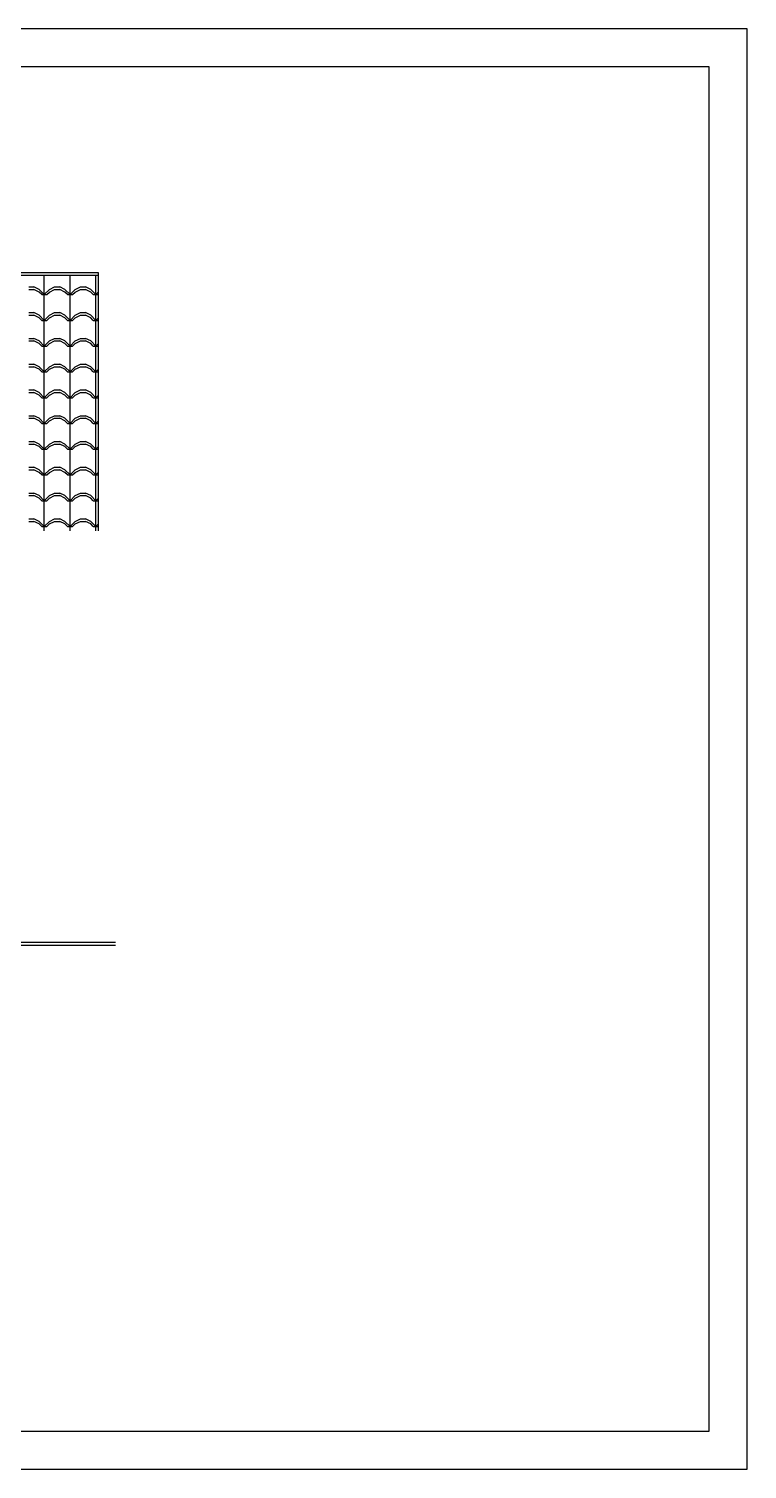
# Model space of a CAD drawing. Extents: x -6702 to 814, y 5971 to 8281.
# Drawn here: x -1153 to -680, y 7322 to 8272 of the extents above; entities that cross this region are included whole.
import ezdxf

# ---------------------------------------------------------------- set-up
doc = ezdxf.new("R2010")
doc.units = 0
doc.header["$LTSCALE"] = 30
doc.header["$MEASUREMENT"] = 0
for name, color, linetype in [('AUXILIAR', 2, 'CONTINUOUS'), ('COTA', 1, 'CONTINUOUS'), ('FOLHA', 7, 'CONTINUOUS'), ('PAREDES', 3, 'CONTINUOUS')]:
    doc.layers.add(name, color=color, linetype=linetype)

msp = doc.modelspace()

# ---------------------------------------------------------------- linework, layer by layer
at = {"layer": 'AUXILIAR', "color": 211, "linetype": 'Continuous', "ltscale": 3.937008}
for p, q in [((-1799.951, 7669.419), (-1096.413, 7669.419)), ((-1799.951, 7667.319), (-1096.413, 7667.319))]:
    msp.add_line(p, q, dxfattribs=at)
at = {"layer": 'COTA'}
for p, q in [((-1107.742, 8109.016), (-1160.28, 8109.042)), ((-1158.741, 8111.016), (-1107.742, 8111.016)), ((-1143.28, 8096.517), (-1143.28, 8109.033)), ((-1126.28, 8096.517), (-1126.28, 8109.025)), ((-1109.28, 8096.517), (-1109.28, 8109.016)), ((-1107.742, 8111.016), (-1107.742, 7940.59)), ((-1153.48, 8101.617), (-1150.08, 8101.617)), ((-1153.48, 8099.917), (-1150.08, 8099.917)), ((-1146.68, 8099.917), (-1150.08, 8101.617)), ((-1146.68, 8098.217), (-1150.08, 8099.917)), ((-1143.28, 8096.517), (-1146.68, 8099.917)), ((-1144.98, 8096.517), (-1146.68, 8098.217)), ((-1144.98, 8096.517), (-1141.58, 8096.517)), ((-1143.28, 8096.517), (-1139.88, 8099.917)), ((-1143.28, 8079.517), (-1143.28, 8096.517)), ((-1141.58, 8096.517), (-1139.88, 8098.217)), ((-1139.88, 8099.917), (-1136.48, 8101.617)), ((-1139.88, 8098.217), (-1136.48, 8099.917)), ((-1136.48, 8101.617), (-1133.08, 8101.617)), ((-1136.48, 8099.917), (-1133.08, 8099.917)), ((-1129.68, 8099.917), (-1133.08, 8101.617)), ((-1129.68, 8098.217), (-1133.08, 8099.917)), ((-1126.28, 8096.517), (-1129.68, 8099.917)), ((-1127.98, 8096.517), (-1129.68, 8098.217)), ((-1127.98, 8096.517), (-1124.58, 8096.517)), ((-1126.28, 8096.517), (-1122.88, 8099.917)), ((-1126.28, 8079.517), (-1126.28, 8096.517)), ((-1124.58, 8096.517), (-1122.88, 8098.217)), ((-1122.88, 8099.917), (-1119.48, 8101.617)), ((-1122.88, 8098.217), (-1119.48, 8099.917)), ((-1119.48, 8101.617), (-1116.08, 8101.617)), ((-1119.48, 8099.917), (-1116.08, 8099.917)), ((-1112.68, 8099.917), (-1116.08, 8101.617)), ((-1112.68, 8098.217), (-1116.08, 8099.917)), ((-1109.28, 8096.517), (-1112.68, 8099.917)), ((-1110.98, 8096.517), (-1112.68, 8098.217)), ((-1110.98, 8096.517), (-1107.742, 8096.517)), ((-1109.28, 8096.517), (-1107.742, 8098.055)), ((-1109.28, 8079.517), (-1109.28, 8096.517)), ((-1153.48, 8084.617), (-1150.08, 8084.617)), ((-1153.48, 8082.917), (-1150.08, 8082.917)), ((-1146.68, 8082.917), (-1150.08, 8084.617)), ((-1146.68, 8081.217), (-1150.08, 8082.917)), ((-1143.28, 8079.517), (-1146.68, 8082.917)), ((-1144.98, 8079.517), (-1146.68, 8081.217)), ((-1144.98, 8079.517), (-1141.58, 8079.517)), ((-1143.28, 8079.517), (-1139.88, 8082.917)), ((-1143.28, 8062.517), (-1143.28, 8079.517)), ((-1141.58, 8079.517), (-1139.88, 8081.217)), ((-1139.88, 8082.917), (-1136.48, 8084.617)), ((-1139.88, 8081.217), (-1136.48, 8082.917)), ((-1136.48, 8084.617), (-1133.08, 8084.617)), ((-1136.48, 8082.917), (-1133.08, 8082.917)), ((-1129.68, 8082.917), (-1133.08, 8084.617)), ((-1129.68, 8081.217), (-1133.08, 8082.917)), ((-1126.28, 8079.517), (-1129.68, 8082.917)), ((-1127.98, 8079.517), (-1129.68, 8081.217)), ((-1127.98, 8079.517), (-1124.58, 8079.517)), ((-1126.28, 8079.517), (-1122.88, 8082.917)), ((-1126.28, 8062.517), (-1126.28, 8079.517)), ((-1124.58, 8079.517), (-1122.88, 8081.217)), ((-1122.88, 8082.917), (-1119.48, 8084.617)), ((-1122.88, 8081.217), (-1119.48, 8082.917)), ((-1119.48, 8084.617), (-1116.08, 8084.617)), ((-1119.48, 8082.917), (-1116.08, 8082.917)), ((-1112.68, 8082.917), (-1116.08, 8084.617)), ((-1112.68, 8081.217), (-1116.08, 8082.917)), ((-1109.28, 8079.517), (-1112.68, 8082.917)), ((-1110.98, 8079.517), (-1112.68, 8081.217)), ((-1110.98, 8079.517), (-1107.742, 8079.517)), ((-1109.28, 8079.517), (-1107.742, 8081.055)), ((-1109.28, 8062.517), (-1109.28, 8079.517)), ((-1153.48, 8067.617), (-1150.08, 8067.617)), ((-1146.68, 8065.917), (-1150.08, 8067.617)), ((-1139.88, 8065.917), (-1136.48, 8067.617)), ((-1136.48, 8067.617), (-1133.08, 8067.617)), ((-1129.68, 8065.917), (-1133.08, 8067.617)), ((-1122.88, 8065.917), (-1119.48, 8067.617)), ((-1119.48, 8067.617), (-1116.08, 8067.617)), ((-1112.68, 8065.917), (-1116.08, 8067.617)), ((-1153.48, 8065.917), (-1150.08, 8065.917)), ((-1146.68, 8064.217), (-1150.08, 8065.917)), ((-1143.28, 8062.517), (-1146.68, 8065.917)), ((-1144.98, 8062.517), (-1146.68, 8064.217)), ((-1144.98, 8062.517), (-1141.58, 8062.517)), ((-1143.28, 8062.517), (-1139.88, 8065.917)), ((-1143.28, 8045.517), (-1143.28, 8062.517)), ((-1141.58, 8062.517), (-1139.88, 8064.217)), ((-1139.88, 8064.217), (-1136.48, 8065.917)), ((-1136.48, 8065.917), (-1133.08, 8065.917)), ((-1129.68, 8064.217), (-1133.08, 8065.917)), ((-1126.28, 8062.517), (-1129.68, 8065.917)), ((-1127.98, 8062.517), (-1129.68, 8064.217)), ((-1127.98, 8062.517), (-1124.58, 8062.517)), ((-1126.28, 8062.517), (-1122.88, 8065.917)), ((-1126.28, 8045.517), (-1126.28, 8062.517)), ((-1124.58, 8062.517), (-1122.88, 8064.217)), ((-1122.88, 8064.217), (-1119.48, 8065.917)), ((-1119.48, 8065.917), (-1116.08, 8065.917)), ((-1112.68, 8064.217), (-1116.08, 8065.917)), ((-1109.28, 8062.517), (-1112.68, 8065.917)), ((-1110.98, 8062.517), (-1112.68, 8064.217)), ((-1110.98, 8062.517), (-1107.742, 8062.517)), ((-1109.28, 8062.517), (-1107.742, 8064.055)), ((-1109.28, 8045.517), (-1109.28, 8062.517)), ((-1153.48, 8050.617), (-1150.08, 8050.617)), ((-1153.48, 8048.917), (-1150.08, 8048.917)), ((-1146.68, 8048.917), (-1150.08, 8050.617)), ((-1146.68, 8047.217), (-1150.08, 8048.917)), ((-1143.28, 8045.517), (-1146.68, 8048.917)), ((-1143.28, 8045.517), (-1139.88, 8048.917)), ((-1139.88, 8048.917), (-1136.48, 8050.617)), ((-1139.88, 8047.217), (-1136.48, 8048.917)), ((-1136.48, 8050.617), (-1133.08, 8050.617)), ((-1136.48, 8048.917), (-1133.08, 8048.917)), ((-1129.68, 8048.917), (-1133.08, 8050.617)), ((-1129.68, 8047.217), (-1133.08, 8048.917)), ((-1126.28, 8045.517), (-1129.68, 8048.917)), ((-1126.28, 8045.517), (-1122.88, 8048.917)), ((-1122.88, 8048.917), (-1119.48, 8050.617)), ((-1122.88, 8047.217), (-1119.48, 8048.917)), ((-1119.48, 8050.617), (-1116.08, 8050.617)), ((-1119.48, 8048.917), (-1116.08, 8048.917)), ((-1112.68, 8048.917), (-1116.08, 8050.617)), ((-1112.68, 8047.217), (-1116.08, 8048.917)), ((-1109.28, 8045.517), (-1112.68, 8048.917)), ((-1144.98, 8045.517), (-1146.68, 8047.217)), ((-1144.98, 8045.517), (-1141.58, 8045.517)), ((-1143.28, 8028.517), (-1143.28, 8045.517)), ((-1141.58, 8045.517), (-1139.88, 8047.217)), ((-1127.98, 8045.517), (-1129.68, 8047.217)), ((-1127.98, 8045.517), (-1124.58, 8045.517)), ((-1126.28, 8028.517), (-1126.28, 8045.517)), ((-1124.58, 8045.517), (-1122.88, 8047.217)), ((-1110.98, 8045.517), (-1112.68, 8047.217)), ((-1110.98, 8045.517), (-1107.742, 8045.517)), ((-1109.28, 8045.517), (-1107.742, 8047.055)), ((-1109.28, 8028.517), (-1109.28, 8045.517)), ((-1153.48, 8033.617), (-1150.08, 8033.617)), ((-1153.48, 8031.917), (-1150.08, 8031.917)), ((-1146.68, 8031.917), (-1150.08, 8033.617)), ((-1146.68, 8030.217), (-1150.08, 8031.917)), ((-1143.28, 8028.517), (-1146.68, 8031.917)), ((-1144.98, 8028.517), (-1146.68, 8030.217)), ((-1143.28, 8028.517), (-1139.88, 8031.917)), ((-1141.58, 8028.517), (-1139.88, 8030.217)), ((-1139.88, 8031.917), (-1136.48, 8033.617)), ((-1139.88, 8030.217), (-1136.48, 8031.917)), ((-1136.48, 8033.617), (-1133.08, 8033.617)), ((-1136.48, 8031.917), (-1133.08, 8031.917)), ((-1129.68, 8031.917), (-1133.08, 8033.617)), ((-1129.68, 8030.217), (-1133.08, 8031.917)), ((-1126.28, 8028.517), (-1129.68, 8031.917)), ((-1127.98, 8028.517), (-1129.68, 8030.217)), ((-1126.28, 8028.517), (-1122.88, 8031.917)), ((-1124.58, 8028.517), (-1122.88, 8030.217)), ((-1122.88, 8031.917), (-1119.48, 8033.617)), ((-1122.88, 8030.217), (-1119.48, 8031.917)), ((-1119.48, 8033.617), (-1116.08, 8033.617)), ((-1119.48, 8031.917), (-1116.08, 8031.917)), ((-1112.68, 8031.917), (-1116.08, 8033.617)), ((-1112.68, 8030.217), (-1116.08, 8031.917)), ((-1109.28, 8028.517), (-1112.68, 8031.917)), ((-1110.98, 8028.517), (-1112.68, 8030.217)), ((-1109.28, 8028.517), (-1107.742, 8030.055)), ((-1144.98, 8028.517), (-1141.58, 8028.517)), ((-1143.28, 8011.517), (-1143.28, 8028.517)), ((-1127.98, 8028.517), (-1124.58, 8028.517)), ((-1126.28, 8011.517), (-1126.28, 8028.517)), ((-1110.98, 8028.517), (-1107.742, 8028.517)), ((-1109.28, 8011.517), (-1109.28, 8028.517)), ((-1153.48, 8016.617), (-1150.08, 8016.617)), ((-1153.48, 8014.917), (-1150.08, 8014.917)), ((-1146.68, 8014.917), (-1150.08, 8016.617)), ((-1146.68, 8013.217), (-1150.08, 8014.917)), ((-1143.28, 8011.517), (-1146.68, 8014.917)), ((-1144.98, 8011.517), (-1146.68, 8013.217)), ((-1144.98, 8011.517), (-1141.58, 8011.517)), ((-1143.28, 8011.517), (-1139.88, 8014.917)), ((-1143.28, 7994.517), (-1143.28, 8011.517)), ((-1141.58, 8011.517), (-1139.88, 8013.217)), ((-1139.88, 8014.917), (-1136.48, 8016.617)), ((-1139.88, 8013.217), (-1136.48, 8014.917)), ((-1136.48, 8016.617), (-1133.08, 8016.617)), ((-1136.48, 8014.917), (-1133.08, 8014.917)), ((-1129.68, 8014.917), (-1133.08, 8016.617)), ((-1129.68, 8013.217), (-1133.08, 8014.917)), ((-1126.28, 8011.517), (-1129.68, 8014.917)), ((-1127.98, 8011.517), (-1129.68, 8013.217)), ((-1127.98, 8011.517), (-1124.58, 8011.517)), ((-1126.28, 8011.517), (-1122.88, 8014.917)), ((-1126.28, 7994.517), (-1126.28, 8011.517)), ((-1124.58, 8011.517), (-1122.88, 8013.217)), ((-1122.88, 8014.917), (-1119.48, 8016.617)), ((-1122.88, 8013.217), (-1119.48, 8014.917)), ((-1119.48, 8016.617), (-1116.08, 8016.617)), ((-1119.48, 8014.917), (-1116.08, 8014.917)), ((-1112.68, 8014.917), (-1116.08, 8016.617)), ((-1112.68, 8013.217), (-1116.08, 8014.917)), ((-1109.28, 8011.517), (-1112.68, 8014.917)), ((-1110.98, 8011.517), (-1112.68, 8013.217)), ((-1110.98, 8011.517), (-1107.742, 8011.517)), ((-1109.28, 8011.517), (-1107.742, 8013.055)), ((-1109.28, 7994.517), (-1109.28, 8011.517)), ((-1153.48, 7999.617), (-1150.08, 7999.617)), ((-1153.48, 7997.917), (-1150.08, 7997.917)), ((-1146.68, 7997.917), (-1150.08, 7999.617)), ((-1146.68, 7996.217), (-1150.08, 7997.917)), ((-1143.28, 7994.517), (-1146.68, 7997.917)), ((-1144.98, 7994.517), (-1146.68, 7996.217)), ((-1144.98, 7994.517), (-1141.58, 7994.517)), ((-1143.28, 7994.517), (-1139.88, 7997.917)), ((-1143.28, 7977.517), (-1143.28, 7994.517)), ((-1141.58, 7994.517), (-1139.88, 7996.217)), ((-1139.88, 7997.917), (-1136.48, 7999.617)), ((-1139.88, 7996.217), (-1136.48, 7997.917)), ((-1136.48, 7999.617), (-1133.08, 7999.617)), ((-1136.48, 7997.917), (-1133.08, 7997.917)), ((-1129.68, 7997.917), (-1133.08, 7999.617)), ((-1129.68, 7996.217), (-1133.08, 7997.917)), ((-1126.28, 7994.517), (-1129.68, 7997.917)), ((-1127.98, 7994.517), (-1129.68, 7996.217)), ((-1127.98, 7994.517), (-1124.58, 7994.517)), ((-1126.28, 7994.517), (-1122.88, 7997.917)), ((-1126.28, 7977.517), (-1126.28, 7994.517)), ((-1124.58, 7994.517), (-1122.88, 7996.217)), ((-1122.88, 7997.917), (-1119.48, 7999.617)), ((-1122.88, 7996.217), (-1119.48, 7997.917)), ((-1119.48, 7999.617), (-1116.08, 7999.617)), ((-1119.48, 7997.917), (-1116.08, 7997.917)), ((-1112.68, 7997.917), (-1116.08, 7999.617)), ((-1112.68, 7996.217), (-1116.08, 7997.917)), ((-1109.28, 7994.517), (-1112.68, 7997.917)), ((-1110.98, 7994.517), (-1112.68, 7996.217)), ((-1110.98, 7994.517), (-1107.742, 7994.517)), ((-1109.28, 7994.517), (-1107.742, 7996.055)), ((-1109.28, 7977.517), (-1109.28, 7994.517)), ((-1153.48, 7982.617), (-1150.08, 7982.617)), ((-1146.68, 7980.917), (-1150.08, 7982.617)), ((-1139.88, 7980.917), (-1136.48, 7982.617)), ((-1136.48, 7982.617), (-1133.08, 7982.617)), ((-1129.68, 7980.917), (-1133.08, 7982.617)), ((-1122.88, 7980.917), (-1119.48, 7982.617)), ((-1119.48, 7982.617), (-1116.08, 7982.617)), ((-1112.68, 7980.917), (-1116.08, 7982.617)), ((-1153.48, 7980.917), (-1150.08, 7980.917)), ((-1146.68, 7979.217), (-1150.08, 7980.917)), ((-1143.28, 7977.517), (-1146.68, 7980.917)), ((-1144.98, 7977.517), (-1146.68, 7979.217)), ((-1144.98, 7977.517), (-1141.58, 7977.517)), ((-1143.28, 7977.517), (-1139.88, 7980.917)), ((-1143.28, 7960.517), (-1143.28, 7977.517)), ((-1141.58, 7977.517), (-1139.88, 7979.217)), ((-1139.88, 7979.217), (-1136.48, 7980.917)), ((-1136.48, 7980.917), (-1133.08, 7980.917)), ((-1129.68, 7979.217), (-1133.08, 7980.917)), ((-1126.28, 7977.517), (-1129.68, 7980.917)), ((-1127.98, 7977.517), (-1129.68, 7979.217)), ((-1127.98, 7977.517), (-1124.58, 7977.517)), ((-1126.28, 7977.517), (-1122.88, 7980.917)), ((-1126.28, 7960.517), (-1126.28, 7977.517)), ((-1124.58, 7977.517), (-1122.88, 7979.217)), ((-1122.88, 7979.217), (-1119.48, 7980.917)), ((-1119.48, 7980.917), (-1116.08, 7980.917)), ((-1112.68, 7979.217), (-1116.08, 7980.917)), ((-1109.28, 7977.517), (-1112.68, 7980.917)), ((-1110.98, 7977.517), (-1112.68, 7979.217)), ((-1110.98, 7977.517), (-1107.742, 7977.517)), ((-1109.28, 7977.517), (-1107.742, 7979.055)), ((-1109.28, 7960.517), (-1109.28, 7977.517)), ((-1153.48, 7965.617), (-1150.08, 7965.617)), ((-1153.48, 7963.917), (-1150.08, 7963.917)), ((-1146.68, 7963.917), (-1150.08, 7965.617)), ((-1146.68, 7962.217), (-1150.08, 7963.917)), ((-1143.28, 7960.517), (-1146.68, 7963.917)), ((-1143.28, 7960.517), (-1139.88, 7963.917)), ((-1139.88, 7963.917), (-1136.48, 7965.617)), ((-1139.88, 7962.217), (-1136.48, 7963.917)), ((-1136.48, 7965.617), (-1133.08, 7965.617)), ((-1136.48, 7963.917), (-1133.08, 7963.917)), ((-1129.68, 7963.917), (-1133.08, 7965.617)), ((-1129.68, 7962.217), (-1133.08, 7963.917)), ((-1126.28, 7960.517), (-1129.68, 7963.917)), ((-1126.28, 7960.517), (-1122.88, 7963.917)), ((-1122.88, 7963.917), (-1119.48, 7965.617)), ((-1122.88, 7962.217), (-1119.48, 7963.917)), ((-1119.48, 7965.617), (-1116.08, 7965.617)), ((-1119.48, 7963.917), (-1116.08, 7963.917)), ((-1112.68, 7963.917), (-1116.08, 7965.617)), ((-1112.68, 7962.217), (-1116.08, 7963.917)), ((-1109.28, 7960.517), (-1112.68, 7963.917)), ((-1144.98, 7960.517), (-1146.68, 7962.217)), ((-1144.98, 7960.517), (-1141.58, 7960.517)), ((-1143.28, 7943.517), (-1143.28, 7960.517)), ((-1141.58, 7960.517), (-1139.88, 7962.217)), ((-1127.98, 7960.517), (-1129.68, 7962.217)), ((-1127.98, 7960.517), (-1124.58, 7960.517)), ((-1126.28, 7943.517), (-1126.28, 7960.517)), ((-1124.58, 7960.517), (-1122.88, 7962.217)), ((-1110.98, 7960.517), (-1112.68, 7962.217)), ((-1110.98, 7960.517), (-1107.742, 7960.517)), ((-1109.28, 7960.517), (-1107.742, 7962.055)), ((-1109.28, 7943.517), (-1109.28, 7960.517)), ((-1153.48, 7948.617), (-1150.08, 7948.617)), ((-1153.48, 7946.917), (-1150.08, 7946.917)), ((-1146.68, 7946.917), (-1150.08, 7948.617)), ((-1146.68, 7945.217), (-1150.08, 7946.917)), ((-1143.28, 7943.517), (-1146.68, 7946.917)), ((-1144.98, 7943.517), (-1146.68, 7945.217)), ((-1144.98, 7943.517), (-1141.58, 7943.517)), ((-1143.28, 7943.517), (-1139.88, 7946.917)), ((-1143.28, 7940.608), (-1143.28, 7943.517)), ((-1141.58, 7943.517), (-1139.88, 7945.217)), ((-1139.88, 7946.917), (-1136.48, 7948.617)), ((-1139.88, 7945.217), (-1136.48, 7946.917)), ((-1136.48, 7948.617), (-1133.08, 7948.617)), ((-1136.48, 7946.917), (-1133.08, 7946.917)), ((-1129.68, 7946.917), (-1133.08, 7948.617)), ((-1129.68, 7945.217), (-1133.08, 7946.917)), ((-1126.28, 7943.517), (-1129.68, 7946.917)), ((-1127.98, 7943.517), (-1129.68, 7945.217)), ((-1127.98, 7943.517), (-1124.58, 7943.517)), ((-1126.28, 7943.517), (-1122.88, 7946.917)), ((-1126.28, 7940.599), (-1126.28, 7943.517)), ((-1124.58, 7943.517), (-1122.88, 7945.217)), ((-1122.88, 7946.917), (-1119.48, 7948.617)), ((-1122.88, 7945.217), (-1119.48, 7946.917)), ((-1119.48, 7948.617), (-1116.08, 7948.617)), ((-1119.48, 7946.917), (-1116.08, 7946.917)), ((-1112.68, 7946.917), (-1116.08, 7948.617)), ((-1112.68, 7945.217), (-1116.08, 7946.917)), ((-1109.28, 7943.517), (-1112.68, 7946.917)), ((-1110.98, 7943.517), (-1112.68, 7945.217)), ((-1110.98, 7943.517), (-1107.742, 7943.517)), ((-1109.28, 7943.517), (-1107.742, 7945.055)), ((-1109.28, 7940.591), (-1109.28, 7943.517))]:
    msp.add_line(p, q, dxfattribs=at)
at = {"layer": 'FOLHA', "color": 1}
for p, q in [((-679.708, 8271.845), (-2034.768, 8271.845)), ((-679.708, 7321.69), (-679.708, 8271.845)), ((-2034.768, 7321.69), (-679.708, 7321.69))]:
    msp.add_line(p, q, dxfattribs=at)
at = {"layer": 'FOLHA'}
for p, q in [((-704.708, 8246.845), (-1909.768, 8246.845)), ((-704.708, 7346.69), (-704.708, 8246.845)), ((-1909.768, 7346.69), (-704.708, 7346.69))]:
    msp.add_line(p, q, dxfattribs=at)
at = {"layer": 'PAREDES', "color": 211, "linetype": 'Continuous', "ltscale": 3.937008}
for p, q in [((-1799.951, 7669.419), (-1096.413, 7669.419)), ((-1799.951, 7667.319), (-1096.413, 7667.319))]:
    msp.add_line(p, q, dxfattribs=at)

doc.saveas('drawing.dxf')
